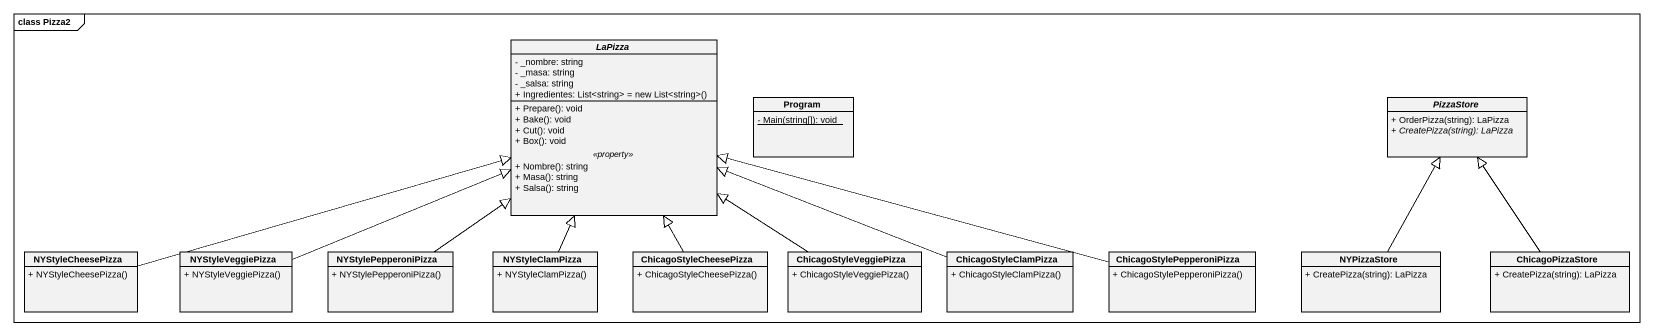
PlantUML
@startuml
mainframe class Pizza2
hide circle
hide empty members
skinparam classAttributeIconSize 0
abstract class LaPizza {
  - _nombre: string
  - _masa: string
  - _salsa: string
  {field} + Ingredientes: List<string> = new List<string>()
  --
  + Prepare(): void
  + Bake(): void
  + Cut(): void
  + Box(): void
  .. <<property>> ..
  + Nombre(): string
  + Masa(): string
  + Salsa(): string
}
class Program {
  {static} - Main(string[]): void
}
abstract class PizzaStore {
  + OrderPizza(string): LaPizza
  {abstract} + CreatePizza(string): LaPizza
}
class NYStyleCheesePizza {
  + NYStyleCheesePizza()
}
class NYStyleVeggiePizza {
  + NYStyleVeggiePizza()
}
class NYStylePepperoniPizza {
  + NYStylePepperoniPizza()
}
class NYStyleClamPizza {
  + NYStyleClamPizza()
}
class ChicagoStyleCheesePizza {
  + ChicagoStyleCheesePizza()
}
class ChicagoStyleVeggiePizza {
  + ChicagoStyleVeggiePizza()
}
class ChicagoStyleClamPizza {
  + ChicagoStyleClamPizza()
}
class ChicagoStylePepperoniPizza {
  + ChicagoStylePepperoniPizza()
}
class NYPizzaStore {
  + CreatePizza(string): LaPizza
}
class ChicagoPizzaStore {
  + CreatePizza(string): LaPizza
}
NYStyleCheesePizza -right-|> LaPizza
NYStyleVeggiePizza -right-|> LaPizza
NYStylePepperoniPizza -up-|> LaPizza
NYStyleClamPizza -up-|> LaPizza
ChicagoStyleCheesePizza -up-|> LaPizza
ChicagoStyleVeggiePizza -up-|> LaPizza
ChicagoStyleClamPizza -left-|> LaPizza
ChicagoStylePepperoniPizza -left-|> LaPizza
NYPizzaStore -up-|> PizzaStore
ChicagoPizzaStore -up-|> PizzaStore
@enduml
